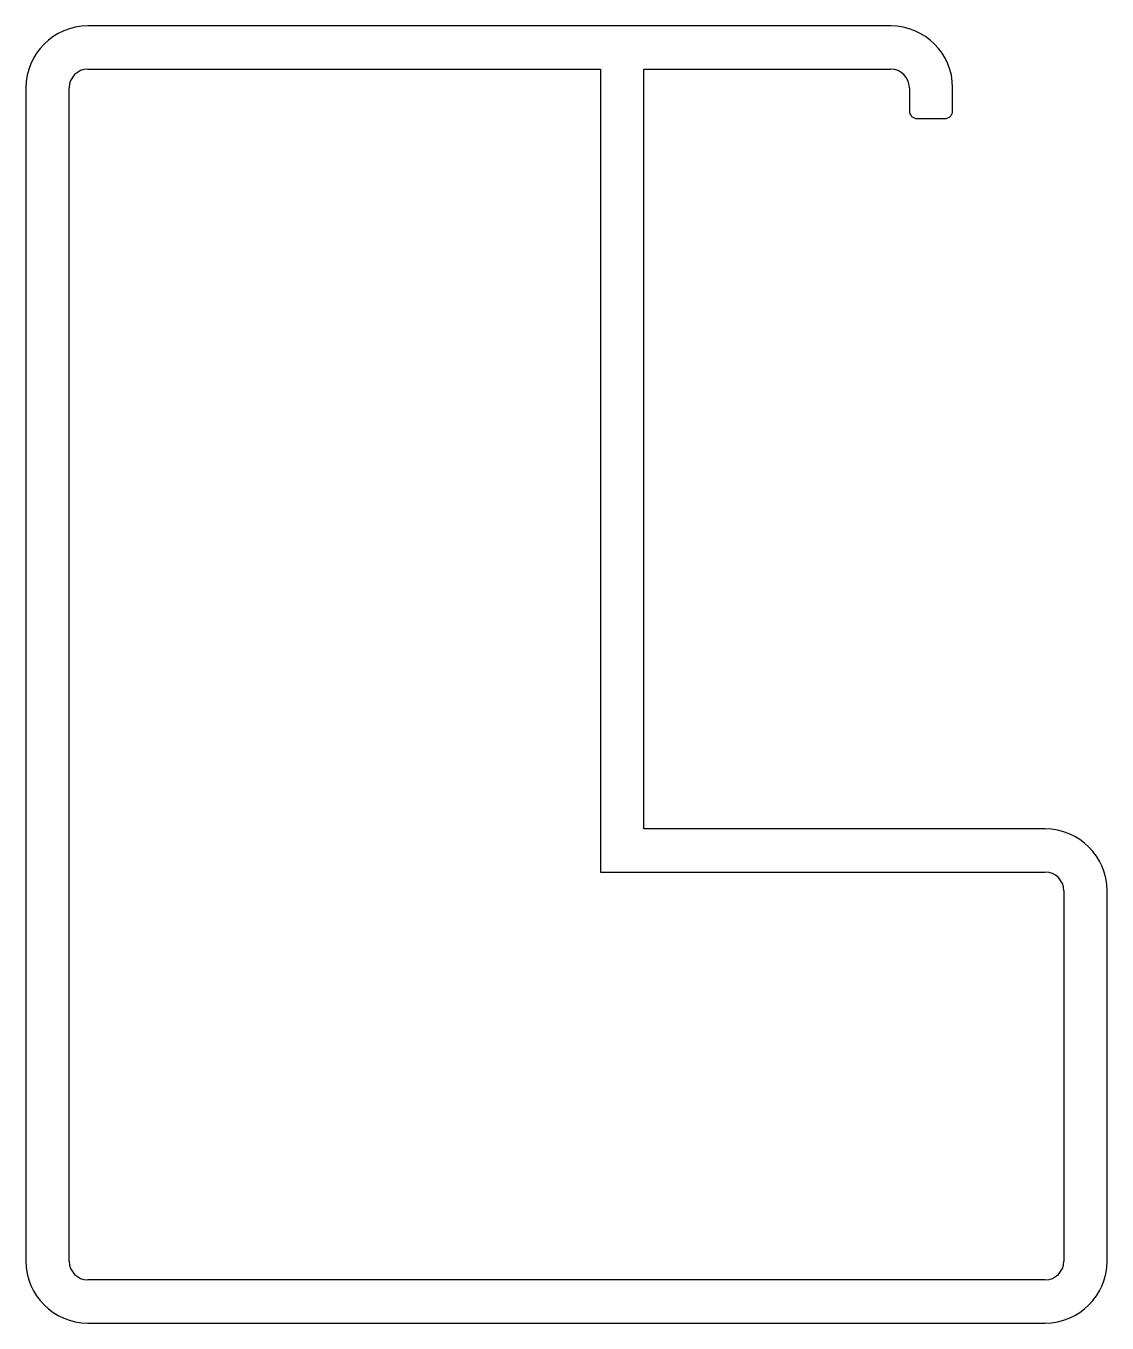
# Model space of a CAD drawing. Extents: x 2856.5 to 2891.5, y 897.9 to 939.9.
import ezdxf

# ---------------------------------------------------------------- set-up
doc = ezdxf.new("R2010")
doc.units = 0
doc.layers.get('0').update_dxf_attribs({"linetype": 'CONTINUOUS'})

msp = doc.modelspace()

# ---------------------------------------------------------------- linework, layer by layer
for p, q in [((2884.53, 939.933), (2858.53, 939.933)), ((2858.53, 938.533), (2875.13, 938.533)), ((2875.13, 938.533), (2875.13, 912.533)), ((2876.53, 913.933), (2876.53, 938.533)), ((2876.53, 938.533), (2884.53, 938.533)), ((2856.53, 937.933), (2856.53, 899.933)), ((2857.93, 899.933), (2857.93, 937.933)), ((2885.13, 937.933), (2885.13, 937.183)), ((2886.53, 937.183), (2886.53, 937.933)), ((2885.38, 936.933), (2886.28, 936.933)), ((2889.53, 913.933), (2876.53, 913.933)), ((2875.13, 912.533), (2889.53, 912.533)), ((2890.13, 911.933), (2890.13, 899.933)), ((2891.53, 899.933), (2891.53, 911.933)), ((2889.53, 899.333), (2858.53, 899.333)), ((2858.53, 897.933), (2889.53, 897.933))]:
    msp.add_line(p, q)
for centre, radius, start, end in [((2858.53, 937.933), 2, 90, 180), ((2884.53, 937.933), 2, 0, 90), ((2858.53, 937.933), 0.6, 90, 180), ((2884.53, 937.933), 0.6, 0, 90), ((2885.38, 937.183), 0.25, 180, 270), ((2886.28, 937.183), 0.25, 270, 0), ((2889.53, 911.933), 2, 0, 90), ((2889.53, 911.933), 0.6, 0, 90), ((2858.53, 899.933), 2, 180, 270), ((2858.53, 899.933), 0.6, 180, 270), ((2889.53, 899.933), 2, 270, 0), ((2889.53, 899.933), 0.6, 270, 0)]:
    msp.add_arc(centre, radius, start, end)

doc.saveas('drawing.dxf')
